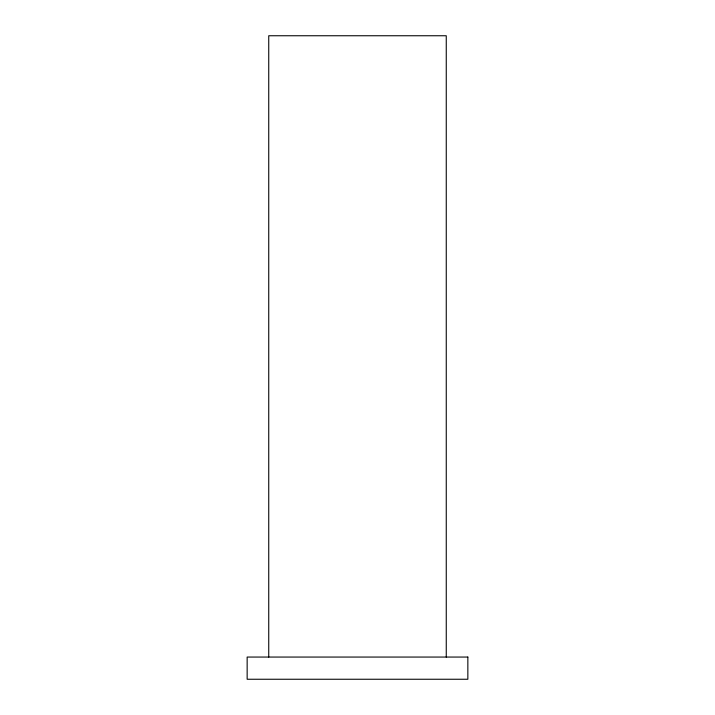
<?xml version="1.0" encoding="UTF-8"?>
<svg xmlns="http://www.w3.org/2000/svg" width="715" height="715" viewBox="0 0 715 715"><rect width="100%" height="100%" fill="white"/><g stroke="black" fill="none" stroke-linecap="round" stroke-linejoin="round"><path stroke-width="1.07" d="M446.258 657.058L446.258 35.75L268.742 35.75L268.742 657.058M467.851 657.058L247.149 657.058L247.149 679.25L467.851 679.25L467.851 657.058"/></g></svg>
